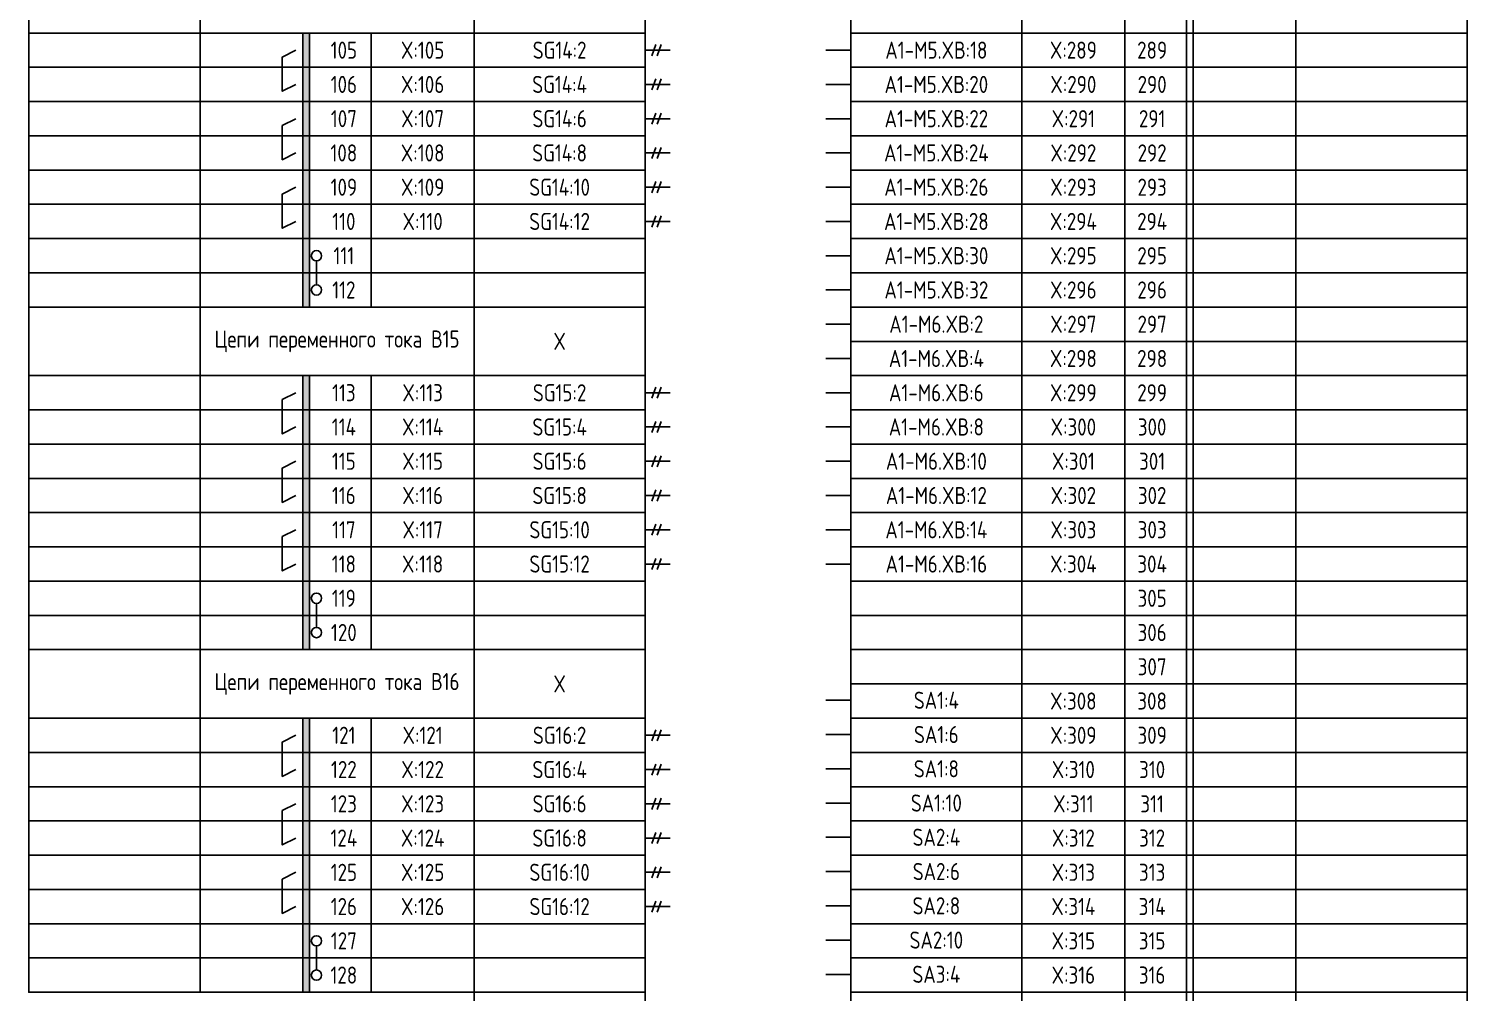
# Model space of a CAD drawing. Header units: millimetres. Extents: x -1315 to 7958, y -96 to 618.
# Drawn here: x 6525 to 6735, y 190.1 to 330.7 of the extents above; entities that cross this region are included whole.
import ezdxf

# ---------------------------------------------------------------- set-up
doc = ezdxf.new("R2010")
doc.units = ezdxf.units.MM
doc.styles.add('Gost_type_A', font='GOST_A.TTF')

msp = doc.modelspace()

# ---------------------------------------------------------------- hatches: boundary and pattern name
h = msp.add_hatch(color=256)
h.dxf.hatch_style = 1
h.paths.add_polyline_path([(6566, 330.07), (6565, 330.07), (6565, 290.07), (6566, 290.07)])
h = msp.add_hatch(color=256)
h.dxf.hatch_style = 1
h.paths.add_polyline_path([(6566, 280.07), (6565, 280.07), (6565, 240.07), (6566, 240.07)])
h = msp.add_hatch(color=256)
h.dxf.hatch_style = 1
h.paths.add_polyline_path([(6566, 230.07), (6565, 230.07), (6565, 190.07), (6566, 190.07)])

# ---------------------------------------------------------------- linework, layer by layer
for p, q in [((6694, 390.07), (6694, 130.07)), ((6694, 345.07), (6694, 85.07)), ((6694, 335.07), (6694, 75.07)), ((6616.54, 328.38), (6615.96, 326.76)), ((6617.33, 328.38), (6616.75, 326.76)), ((6615, 327.57), (6618.62, 327.57)), ((6645, 327.57), (6641.38, 327.57)), ((6694, 325.07), (6694, 65.07)), ((6615, 322.57), (6618.62, 322.57)), ((6616.54, 323.38), (6615.96, 321.76)), ((6617.33, 323.38), (6616.75, 321.76)), ((6645, 322.57), (6641.38, 322.57)), ((6694, 320.07), (6694, 60.07)), ((6615, 317.57), (6618.62, 317.57)), ((6616.54, 318.38), (6615.96, 316.76)), ((6617.33, 318.38), (6616.75, 316.76)), ((6645, 317.57), (6641.38, 317.57)), ((6694, 315.07), (6694, 55.07)), ((6616.54, 313.38), (6615.96, 311.76)), ((6617.33, 313.38), (6616.75, 311.76)), ((6615, 312.57), (6618.62, 312.57)), ((6645, 312.57), (6641.38, 312.57)), ((6694, 310.07), (6694, 50.07)), ((6615, 307.57), (6618.62, 307.57)), ((6616.54, 308.38), (6615.96, 306.76)), ((6617.33, 308.38), (6616.75, 306.76)), ((6645, 307.57), (6641.38, 307.57)), ((6694, 305.07), (6694, 45.07)), ((6615, 302.57), (6618.62, 302.57)), ((6616.54, 303.38), (6615.96, 301.76)), ((6617.33, 303.38), (6616.75, 301.76)), ((6645, 302.57), (6641.38, 302.57)), ((6694, 300.18), (6694, 40.18)), ((6567, 293.32), (6567, 296.82)), ((6645, 297.57), (6641.38, 297.57)), ((6694, 295.18), (6694, 35.18)), ((6645, 292.57), (6641.38, 292.57)), ((6645, 287.57), (6641.38, 287.57)), ((6645, 282.57), (6641.38, 282.57)), ((6615, 277.57), (6618.62, 277.57)), ((6616.54, 278.38), (6615.96, 276.76)), ((6617.33, 278.38), (6616.75, 276.76)), ((6645, 277.57), (6641.38, 277.57)), ((6616.54, 273.38), (6615.96, 271.76)), ((6617.33, 273.38), (6616.75, 271.76)), ((6615, 272.57), (6618.62, 272.57)), ((6645, 272.57), (6641.38, 272.57)), ((6615, 267.57), (6618.62, 267.57)), ((6616.54, 268.38), (6615.96, 266.76)), ((6617.33, 268.38), (6616.75, 266.76)), ((6645, 267.57), (6641.38, 267.57)), ((6615, 262.57), (6618.62, 262.57)), ((6616.54, 263.38), (6615.96, 261.76)), ((6617.33, 263.38), (6616.75, 261.76)), ((6645, 262.57), (6641.38, 262.57)), ((6616.54, 258.38), (6615.96, 256.76)), ((6617.33, 258.38), (6616.75, 256.76)), ((6615, 257.57), (6618.62, 257.57)), ((6645, 257.57), (6641.38, 257.57)), ((6615, 252.57), (6618.62, 252.57)), ((6616.54, 253.38), (6615.96, 251.76)), ((6617.33, 253.38), (6616.75, 251.76)), ((6645, 252.57), (6641.38, 252.57)), ((6567, 243.32), (6567, 246.82)), ((6645, 232.68), (6641.38, 232.68)), ((6615, 227.57), (6618.62, 227.57)), ((6616.54, 228.38), (6615.96, 226.76)), ((6617.33, 228.38), (6616.75, 226.76)), ((6645, 227.68), (6641.38, 227.68)), ((6616.54, 223.38), (6615.96, 221.76)), ((6617.33, 223.38), (6616.75, 221.76)), ((6645, 222.68), (6641.38, 222.68)), ((6615, 222.57), (6618.62, 222.57)), ((6615, 217.57), (6618.62, 217.57)), ((6616.54, 218.38), (6615.96, 216.76)), ((6617.33, 218.38), (6616.75, 216.76)), ((6645, 217.68), (6641.38, 217.68)), ((6615, 212.57), (6618.62, 212.57)), ((6616.54, 213.38), (6615.96, 211.76)), ((6617.33, 213.38), (6616.75, 211.76)), ((6645, 212.68), (6641.38, 212.68)), ((6616.54, 208.38), (6615.96, 206.76)), ((6617.33, 208.38), (6616.75, 206.76)), ((6615, 207.57), (6618.62, 207.57)), ((6645, 207.68), (6641.38, 207.68)), ((6615, 202.57), (6618.62, 202.57)), ((6616.54, 203.38), (6615.96, 201.76)), ((6617.33, 203.38), (6616.75, 201.76)), ((6645, 202.68), (6641.38, 202.68)), ((6645, 197.68), (6641.38, 197.68)), ((6567, 193.32), (6567, 196.82)), ((6645, 192.68), (6641.38, 192.68))]:
    msp.add_line(p, q)
for points in [[(6525, 340.07), (6550, 340.07), (6550, 330.07), (6525, 330.07)], [(6550, 340.07), (6590, 340.07), (6590, 330.07), (6550, 330.07)], [(6615, 340.07), (6590, 340.07), (6590, 330.07), (6615, 330.07)], [(6645, 335.07), (6670, 335.07), (6670, 330.07), (6645, 330.07)], [(6670, 335.07), (6685, 335.07), (6685, 330.07), (6670, 330.07)], [(6685, 335.07), (6695, 335.07), (6695, 330.07), (6685, 330.07)], [(6710, 335.07), (6695, 335.07), (6695, 330.07), (6710, 330.07)], [(6735, 335.07), (6710, 335.07), (6710, 330.07), (6735, 330.07)], [(6525, 330.07), (6550, 330.07), (6550, 325.07), (6525, 325.07)], [(6550, 330.07), (6565, 330.07), (6565, 325.07), (6550, 325.07)], [(6565, 330.07), (6575, 330.07), (6575, 325.07), (6565, 325.07)], [(6590, 330.07), (6575, 330.07), (6575, 325.07), (6590, 325.07)], [(6615, 330.07), (6590, 330.07), (6590, 325.07), (6615, 325.07)], [(6645, 330.07), (6670, 330.07), (6670, 325.07), (6645, 325.07)], [(6670, 330.07), (6685, 330.07), (6685, 325.07), (6670, 325.07)], [(6685, 330.07), (6695, 330.07), (6695, 325.07), (6685, 325.07)], [(6710, 330.07), (6695, 330.07), (6695, 325.07), (6710, 325.07)], [(6735, 330.07), (6710, 330.07), (6710, 325.07), (6735, 325.07)], [(6525, 325.07), (6550, 325.07), (6550, 320.07), (6525, 320.07)], [(6550, 325.07), (6565, 325.07), (6565, 320.07), (6550, 320.07)], [(6565, 325.07), (6575, 325.07), (6575, 320.07), (6565, 320.07)], [(6590, 325.07), (6575, 325.07), (6575, 320.07), (6590, 320.07)], [(6615, 325.07), (6590, 325.07), (6590, 320.07), (6615, 320.07)], [(6645, 325.07), (6670, 325.07), (6670, 320.07), (6645, 320.07)], [(6670, 325.07), (6685, 325.07), (6685, 320.07), (6670, 320.07)], [(6685, 325.07), (6695, 325.07), (6695, 320.07), (6685, 320.07)], [(6710, 325.07), (6695, 325.07), (6695, 320.07), (6710, 320.07)], [(6735, 325.07), (6710, 325.07), (6710, 320.07), (6735, 320.07)], [(6525, 320.07), (6550, 320.07), (6550, 315.07), (6525, 315.07)], [(6550, 320.07), (6565, 320.07), (6565, 315.07), (6550, 315.07)], [(6565, 320.07), (6575, 320.07), (6575, 315.07), (6565, 315.07)], [(6590, 320.07), (6575, 320.07), (6575, 315.07), (6590, 315.07)], [(6615, 320.07), (6590, 320.07), (6590, 315.07), (6615, 315.07)], [(6645, 320.07), (6670, 320.07), (6670, 315.07), (6645, 315.07)], [(6670, 320.07), (6685, 320.07), (6685, 315.07), (6670, 315.07)], [(6685, 320.07), (6695, 320.07), (6695, 315.07), (6685, 315.07)], [(6710, 320.07), (6695, 320.07), (6695, 315.07), (6710, 315.07)], [(6735, 320.07), (6710, 320.07), (6710, 315.07), (6735, 315.07)], [(6525, 315.07), (6550, 315.07), (6550, 310.07), (6525, 310.07)], [(6550, 315.07), (6565, 315.07), (6565, 310.07), (6550, 310.07)], [(6565, 315.07), (6575, 315.07), (6575, 310.07), (6565, 310.07)], [(6590, 315.07), (6575, 315.07), (6575, 310.07), (6590, 310.07)], [(6615, 315.07), (6590, 315.07), (6590, 310.07), (6615, 310.07)], [(6645, 315.07), (6670, 315.07), (6670, 310.07), (6645, 310.07)], [(6670, 315.07), (6685, 315.07), (6685, 310.07), (6670, 310.07)], [(6685, 315.07), (6695, 315.07), (6695, 310.07), (6685, 310.07)], [(6710, 315.07), (6695, 315.07), (6695, 310.07), (6710, 310.07)], [(6735, 315.07), (6710, 315.07), (6710, 310.07), (6735, 310.07)], [(6525, 310.07), (6550, 310.07), (6550, 305.07), (6525, 305.07)], [(6550, 310.07), (6565, 310.07), (6565, 305.07), (6550, 305.07)], [(6565, 310.07), (6575, 310.07), (6575, 305.07), (6565, 305.07)], [(6590, 310.07), (6575, 310.07), (6575, 305.07), (6590, 305.07)], [(6615, 310.07), (6590, 310.07), (6590, 305.07), (6615, 305.07)], [(6645, 310.07), (6670, 310.07), (6670, 305.07), (6645, 305.07)], [(6670, 310.07), (6685, 310.07), (6685, 305.07), (6670, 305.07)], [(6685, 310.07), (6695, 310.07), (6695, 305.07), (6685, 305.07)], [(6710, 310.07), (6695, 310.07), (6695, 305.07), (6710, 305.07)], [(6735, 310.07), (6710, 310.07), (6710, 305.07), (6735, 305.07)], [(6525, 305.07), (6550, 305.07), (6550, 300.07), (6525, 300.07)], [(6550, 305.07), (6565, 305.07), (6565, 300.07), (6550, 300.07)], [(6565, 305.07), (6575, 305.07), (6575, 300.07), (6565, 300.07)], [(6590, 305.07), (6575, 305.07), (6575, 300.07), (6590, 300.07)], [(6615, 305.07), (6590, 305.07), (6590, 300.07), (6615, 300.07)], [(6645, 305.07), (6670, 305.07), (6670, 300.07), (6645, 300.07)], [(6670, 305.07), (6685, 305.07), (6685, 300.07), (6670, 300.07)], [(6685, 305.07), (6695, 305.07), (6695, 300.07), (6685, 300.07)], [(6710, 305.07), (6695, 305.07), (6695, 300.07), (6710, 300.07)], [(6735, 305.07), (6710, 305.07), (6710, 300.07), (6735, 300.07)], [(6525, 300.07), (6550, 300.07), (6550, 295.07), (6525, 295.07)], [(6550, 300.07), (6565, 300.07), (6565, 295.07), (6550, 295.07)], [(6565, 300.07), (6575, 300.07), (6575, 295.07), (6565, 295.07)], [(6590, 300.07), (6575, 300.07), (6575, 295.07), (6590, 295.07)], [(6615, 300.07), (6590, 300.07), (6590, 295.07), (6615, 295.07)], [(6645, 300.07), (6670, 300.07), (6670, 295.07), (6645, 295.07)], [(6670, 300.07), (6685, 300.07), (6685, 295.07), (6670, 295.07)], [(6685, 300.07), (6695, 300.07), (6695, 295.07), (6685, 295.07)], [(6710, 300.07), (6695, 300.07), (6695, 295.07), (6710, 295.07)], [(6735, 300.07), (6710, 300.07), (6710, 295.07), (6735, 295.07)], [(6525, 295.07), (6550, 295.07), (6550, 290.07), (6525, 290.07)], [(6550, 295.07), (6565, 295.07), (6565, 290.07), (6550, 290.07)], [(6565, 295.07), (6575, 295.07), (6575, 290.07), (6565, 290.07)], [(6590, 295.07), (6575, 295.07), (6575, 290.07), (6590, 290.07)], [(6615, 295.07), (6590, 295.07), (6590, 290.07), (6615, 290.07)], [(6645, 295.07), (6670, 295.07), (6670, 290.07), (6645, 290.07)], [(6670, 295.07), (6685, 295.07), (6685, 290.07), (6670, 290.07)], [(6685, 295.07), (6695, 295.07), (6695, 290.07), (6685, 290.07)], [(6710, 295.07), (6695, 295.07), (6695, 290.07), (6710, 290.07)], [(6735, 295.07), (6710, 295.07), (6710, 290.07), (6735, 290.07)], [(6525, 290.07), (6550, 290.07), (6550, 280.07), (6525, 280.07)], [(6550, 290.07), (6590, 290.07), (6590, 280.07), (6550, 280.07)], [(6615, 290.07), (6590, 290.07), (6590, 280.07), (6615, 280.07)], [(6645, 290.07), (6670, 290.07), (6670, 285.07), (6645, 285.07)], [(6670, 290.07), (6685, 290.07), (6685, 285.07), (6670, 285.07)], [(6685, 290.07), (6695, 290.07), (6695, 285.07), (6685, 285.07)], [(6710, 290.07), (6695, 290.07), (6695, 285.07), (6710, 285.07)], [(6735, 290.07), (6710, 290.07), (6710, 285.07), (6735, 285.07)], [(6645, 285.07), (6670, 285.07), (6670, 280.07), (6645, 280.07)], [(6670, 285.07), (6685, 285.07), (6685, 280.07), (6670, 280.07)], [(6685, 285.07), (6695, 285.07), (6695, 280.07), (6685, 280.07)], [(6710, 285.07), (6695, 285.07), (6695, 280.07), (6710, 280.07)], [(6735, 285.07), (6710, 285.07), (6710, 280.07), (6735, 280.07)], [(6525, 280.07), (6550, 280.07), (6550, 275.07), (6525, 275.07)], [(6550, 280.07), (6565, 280.07), (6565, 275.07), (6550, 275.07)], [(6565, 280.07), (6575, 280.07), (6575, 275.07), (6565, 275.07)], [(6590, 280.07), (6575, 280.07), (6575, 275.07), (6590, 275.07)], [(6615, 280.07), (6590, 280.07), (6590, 275.07), (6615, 275.07)], [(6645, 280.07), (6670, 280.07), (6670, 275.07), (6645, 275.07)], [(6670, 280.07), (6685, 280.07), (6685, 275.07), (6670, 275.07)], [(6685, 280.07), (6695, 280.07), (6695, 275.07), (6685, 275.07)], [(6710, 280.07), (6695, 280.07), (6695, 275.07), (6710, 275.07)], [(6735, 280.07), (6710, 280.07), (6710, 275.07), (6735, 275.07)], [(6525, 275.07), (6550, 275.07), (6550, 270.07), (6525, 270.07)], [(6550, 275.07), (6565, 275.07), (6565, 270.07), (6550, 270.07)], [(6565, 275.07), (6575, 275.07), (6575, 270.07), (6565, 270.07)], [(6590, 275.07), (6575, 275.07), (6575, 270.07), (6590, 270.07)], [(6615, 275.07), (6590, 275.07), (6590, 270.07), (6615, 270.07)], [(6645, 275.07), (6670, 275.07), (6670, 270.07), (6645, 270.07)], [(6670, 275.07), (6685, 275.07), (6685, 270.07), (6670, 270.07)], [(6685, 275.07), (6695, 275.07), (6695, 270.07), (6685, 270.07)], [(6710, 275.07), (6695, 275.07), (6695, 270.07), (6710, 270.07)], [(6735, 275.07), (6710, 275.07), (6710, 270.07), (6735, 270.07)], [(6525, 270.07), (6550, 270.07), (6550, 265.07), (6525, 265.07)], [(6550, 270.07), (6565, 270.07), (6565, 265.07), (6550, 265.07)], [(6565, 270.07), (6575, 270.07), (6575, 265.07), (6565, 265.07)], [(6590, 270.07), (6575, 270.07), (6575, 265.07), (6590, 265.07)], [(6615, 270.07), (6590, 270.07), (6590, 265.07), (6615, 265.07)], [(6645, 270.07), (6670, 270.07), (6670, 265.07), (6645, 265.07)], [(6670, 270.07), (6685, 270.07), (6685, 265.07), (6670, 265.07)], [(6685, 270.07), (6695, 270.07), (6695, 265.07), (6685, 265.07)], [(6710, 270.07), (6695, 270.07), (6695, 265.07), (6710, 265.07)], [(6735, 270.07), (6710, 270.07), (6710, 265.07), (6735, 265.07)], [(6525, 265.07), (6550, 265.07), (6550, 260.07), (6525, 260.07)], [(6550, 265.07), (6565, 265.07), (6565, 260.07), (6550, 260.07)], [(6565, 265.07), (6575, 265.07), (6575, 260.07), (6565, 260.07)], [(6590, 265.07), (6575, 265.07), (6575, 260.07), (6590, 260.07)], [(6615, 265.07), (6590, 265.07), (6590, 260.07), (6615, 260.07)], [(6645, 265.07), (6670, 265.07), (6670, 260.07), (6645, 260.07)], [(6670, 265.07), (6685, 265.07), (6685, 260.07), (6670, 260.07)], [(6685, 265.07), (6695, 265.07), (6695, 260.07), (6685, 260.07)], [(6710, 265.07), (6695, 265.07), (6695, 260.07), (6710, 260.07)], [(6735, 265.07), (6710, 265.07), (6710, 260.07), (6735, 260.07)], [(6525, 260.07), (6550, 260.07), (6550, 255.07), (6525, 255.07)], [(6550, 260.07), (6565, 260.07), (6565, 255.07), (6550, 255.07)], [(6565, 260.07), (6575, 260.07), (6575, 255.07), (6565, 255.07)], [(6590, 260.07), (6575, 260.07), (6575, 255.07), (6590, 255.07)], [(6615, 260.07), (6590, 260.07), (6590, 255.07), (6615, 255.07)], [(6645, 260.07), (6670, 260.07), (6670, 255.07), (6645, 255.07)], [(6670, 260.07), (6685, 260.07), (6685, 255.07), (6670, 255.07)], [(6685, 260.07), (6695, 260.07), (6695, 255.07), (6685, 255.07)], [(6710, 260.07), (6695, 260.07), (6695, 255.07), (6710, 255.07)], [(6735, 260.07), (6710, 260.07), (6710, 255.07), (6735, 255.07)], [(6525, 255.07), (6550, 255.07), (6550, 250.07), (6525, 250.07)], [(6550, 255.07), (6565, 255.07), (6565, 250.07), (6550, 250.07)], [(6565, 255.07), (6575, 255.07), (6575, 250.07), (6565, 250.07)], [(6590, 255.07), (6575, 255.07), (6575, 250.07), (6590, 250.07)], [(6615, 255.07), (6590, 255.07), (6590, 250.07), (6615, 250.07)], [(6645, 255.07), (6670, 255.07), (6670, 250.07), (6645, 250.07)], [(6670, 255.07), (6685, 255.07), (6685, 250.07), (6670, 250.07)], [(6685, 255.07), (6695, 255.07), (6695, 250.07), (6685, 250.07)], [(6710, 255.07), (6695, 255.07), (6695, 250.07), (6710, 250.07)], [(6735, 255.07), (6710, 255.07), (6710, 250.07), (6735, 250.07)], [(6525, 250.07), (6550, 250.07), (6550, 245.07), (6525, 245.07)], [(6550, 250.07), (6565, 250.07), (6565, 245.07), (6550, 245.07)], [(6565, 250.07), (6575, 250.07), (6575, 245.07), (6565, 245.07)], [(6590, 250.07), (6575, 250.07), (6575, 245.07), (6590, 245.07)], [(6615, 250.07), (6590, 250.07), (6590, 245.07), (6615, 245.07)], [(6645, 250.07), (6670, 250.07), (6670, 245.07), (6645, 245.07)], [(6670, 250.07), (6685, 250.07), (6685, 245.07), (6670, 245.07)], [(6685, 250.07), (6695, 250.07), (6695, 245.07), (6685, 245.07)], [(6710, 250.07), (6695, 250.07), (6695, 245.07), (6710, 245.07)], [(6735, 250.07), (6710, 250.07), (6710, 245.07), (6735, 245.07)], [(6525, 245.07), (6550, 245.07), (6550, 240.07), (6525, 240.07)], [(6550, 245.07), (6565, 245.07), (6565, 240.07), (6550, 240.07)], [(6565, 245.07), (6575, 245.07), (6575, 240.07), (6565, 240.07)], [(6590, 245.07), (6575, 245.07), (6575, 240.07), (6590, 240.07)], [(6615, 245.07), (6590, 245.07), (6590, 240.07), (6615, 240.07)], [(6645, 245.07), (6670, 245.07), (6670, 240.07), (6645, 240.07)], [(6670, 245.07), (6685, 245.07), (6685, 240.07), (6670, 240.07)], [(6685, 245.07), (6695, 245.07), (6695, 240.07), (6685, 240.07)], [(6710, 245.07), (6695, 245.07), (6695, 240.07), (6710, 240.07)], [(6735, 245.07), (6710, 245.07), (6710, 240.07), (6735, 240.07)], [(6525, 240.07), (6550, 240.07), (6550, 230.07), (6525, 230.07)], [(6550, 240.07), (6590, 240.07), (6590, 230.07), (6550, 230.07)], [(6615, 240.07), (6590, 240.07), (6590, 230.07), (6615, 230.07)], [(6645, 240.07), (6670, 240.07), (6670, 235.07), (6645, 235.07)], [(6670, 240.07), (6685, 240.07), (6685, 235.07), (6670, 235.07)], [(6685, 240.07), (6695, 240.07), (6695, 235.07), (6685, 235.07)], [(6710, 240.07), (6695, 240.07), (6695, 235.07), (6710, 235.07)], [(6735, 240.07), (6710, 240.07), (6710, 235.07), (6735, 235.07)], [(6645, 235.07), (6670, 235.07), (6670, 230.07), (6645, 230.07)], [(6670, 235.07), (6685, 235.07), (6685, 230.07), (6670, 230.07)], [(6685, 235.07), (6695, 235.07), (6695, 230.07), (6685, 230.07)], [(6710, 235.07), (6695, 235.07), (6695, 230.07), (6710, 230.07)], [(6735, 235.07), (6710, 235.07), (6710, 230.07), (6735, 230.07)], [(6525, 230.07), (6550, 230.07), (6550, 225.07), (6525, 225.07)], [(6550, 230.07), (6565, 230.07), (6565, 225.07), (6550, 225.07)], [(6565, 230.07), (6575, 230.07), (6575, 225.07), (6565, 225.07)], [(6590, 230.07), (6575, 230.07), (6575, 225.07), (6590, 225.07)], [(6615, 230.07), (6590, 230.07), (6590, 225.07), (6615, 225.07)], [(6645, 230.07), (6670, 230.07), (6670, 225.07), (6645, 225.07)], [(6670, 230.07), (6685, 230.07), (6685, 225.07), (6670, 225.07)], [(6685, 230.07), (6695, 230.07), (6695, 225.07), (6685, 225.07)], [(6710, 230.07), (6695, 230.07), (6695, 225.07), (6710, 225.07)], [(6735, 230.07), (6710, 230.07), (6710, 225.07), (6735, 225.07)], [(6525, 225.07), (6550, 225.07), (6550, 220.07), (6525, 220.07)], [(6550, 225.07), (6565, 225.07), (6565, 220.07), (6550, 220.07)], [(6565, 225.07), (6575, 225.07), (6575, 220.07), (6565, 220.07)], [(6590, 225.07), (6575, 225.07), (6575, 220.07), (6590, 220.07)], [(6615, 225.07), (6590, 225.07), (6590, 220.07), (6615, 220.07)], [(6645, 225.07), (6670, 225.07), (6670, 220.07), (6645, 220.07)], [(6670, 225.07), (6685, 225.07), (6685, 220.07), (6670, 220.07)], [(6685, 225.07), (6695, 225.07), (6695, 220.07), (6685, 220.07)], [(6710, 225.07), (6695, 225.07), (6695, 220.07), (6710, 220.07)], [(6735, 225.07), (6710, 225.07), (6710, 220.07), (6735, 220.07)], [(6525, 220.07), (6550, 220.07), (6550, 215.07), (6525, 215.07)], [(6550, 220.07), (6565, 220.07), (6565, 215.07), (6550, 215.07)], [(6565, 220.07), (6575, 220.07), (6575, 215.07), (6565, 215.07)], [(6590, 220.07), (6575, 220.07), (6575, 215.07), (6590, 215.07)], [(6615, 220.07), (6590, 220.07), (6590, 215.07), (6615, 215.07)], [(6645, 220.07), (6670, 220.07), (6670, 215.07), (6645, 215.07)], [(6670, 220.07), (6685, 220.07), (6685, 215.07), (6670, 215.07)], [(6685, 220.07), (6695, 220.07), (6695, 215.07), (6685, 215.07)], [(6710, 220.07), (6695, 220.07), (6695, 215.07), (6710, 215.07)], [(6735, 220.07), (6710, 220.07), (6710, 215.07), (6735, 215.07)], [(6525, 215.07), (6550, 215.07), (6550, 210.07), (6525, 210.07)], [(6550, 215.07), (6565, 215.07), (6565, 210.07), (6550, 210.07)], [(6565, 215.07), (6575, 215.07), (6575, 210.07), (6565, 210.07)], [(6590, 215.07), (6575, 215.07), (6575, 210.07), (6590, 210.07)], [(6615, 215.07), (6590, 215.07), (6590, 210.07), (6615, 210.07)], [(6645, 215.07), (6670, 215.07), (6670, 210.07), (6645, 210.07)], [(6670, 215.07), (6685, 215.07), (6685, 210.07), (6670, 210.07)], [(6685, 215.07), (6695, 215.07), (6695, 210.07), (6685, 210.07)], [(6710, 215.07), (6695, 215.07), (6695, 210.07), (6710, 210.07)], [(6735, 215.07), (6710, 215.07), (6710, 210.07), (6735, 210.07)], [(6525, 210.07), (6550, 210.07), (6550, 205.07), (6525, 205.07)], [(6550, 210.07), (6565, 210.07), (6565, 205.07), (6550, 205.07)], [(6565, 210.07), (6575, 210.07), (6575, 205.07), (6565, 205.07)], [(6590, 210.07), (6575, 210.07), (6575, 205.07), (6590, 205.07)], [(6615, 210.07), (6590, 210.07), (6590, 205.07), (6615, 205.07)], [(6645, 210.07), (6670, 210.07), (6670, 205.07), (6645, 205.07)], [(6670, 210.07), (6685, 210.07), (6685, 205.07), (6670, 205.07)], [(6685, 210.07), (6695, 210.07), (6695, 205.07), (6685, 205.07)], [(6710, 210.07), (6695, 210.07), (6695, 205.07), (6710, 205.07)], [(6735, 210.07), (6710, 210.07), (6710, 205.07), (6735, 205.07)], [(6525, 205.07), (6550, 205.07), (6550, 200.07), (6525, 200.07)], [(6550, 205.07), (6565, 205.07), (6565, 200.07), (6550, 200.07)], [(6565, 205.07), (6575, 205.07), (6575, 200.07), (6565, 200.07)], [(6590, 205.07), (6575, 205.07), (6575, 200.07), (6590, 200.07)], [(6615, 205.07), (6590, 205.07), (6590, 200.07), (6615, 200.07)], [(6645, 205.07), (6670, 205.07), (6670, 200.07), (6645, 200.07)], [(6670, 205.07), (6685, 205.07), (6685, 200.07), (6670, 200.07)], [(6685, 205.07), (6695, 205.07), (6695, 200.07), (6685, 200.07)], [(6710, 205.07), (6695, 205.07), (6695, 200.07), (6710, 200.07)], [(6735, 205.07), (6710, 205.07), (6710, 200.07), (6735, 200.07)], [(6525, 200.07), (6550, 200.07), (6550, 195.07), (6525, 195.07)], [(6550, 200.07), (6565, 200.07), (6565, 195.07), (6550, 195.07)], [(6565, 200.07), (6575, 200.07), (6575, 195.07), (6565, 195.07)], [(6590, 200.07), (6575, 200.07), (6575, 195.07), (6590, 195.07)], [(6615, 200.07), (6590, 200.07), (6590, 195.07), (6615, 195.07)], [(6645, 200.07), (6670, 200.07), (6670, 195.07), (6645, 195.07)], [(6670, 200.07), (6685, 200.07), (6685, 195.07), (6670, 195.07)], [(6685, 200.07), (6695, 200.07), (6695, 195.07), (6685, 195.07)], [(6710, 200.07), (6695, 200.07), (6695, 195.07), (6710, 195.07)], [(6735, 200.07), (6710, 200.07), (6710, 195.07), (6735, 195.07)], [(6525, 195.07), (6550, 195.07), (6550, 190.07), (6525, 190.07)], [(6550, 195.07), (6565, 195.07), (6565, 190.07), (6550, 190.07)], [(6565, 195.07), (6575, 195.07), (6575, 190.07), (6565, 190.07)], [(6590, 195.07), (6575, 195.07), (6575, 190.07), (6590, 190.07)], [(6615, 195.07), (6590, 195.07), (6590, 190.07), (6615, 190.07)], [(6645, 195.07), (6670, 195.07), (6670, 190.07), (6645, 190.07)], [(6670, 195.07), (6685, 195.07), (6685, 190.07), (6670, 190.07)], [(6685, 195.07), (6695, 195.07), (6695, 190.07), (6685, 190.07)], [(6710, 195.07), (6695, 195.07), (6695, 190.07), (6710, 190.07)], [(6735, 195.07), (6710, 195.07), (6710, 190.07), (6735, 190.07)], [(6615, 190.07), (6590, 190.07), (6590, 180.07), (6615, 180.07)], [(6645, 190.07), (6670, 190.07), (6670, 185.07), (6645, 185.07)], [(6670, 190.07), (6685, 190.07), (6685, 185.07), (6670, 185.07)], [(6685, 190.07), (6695, 190.07), (6695, 185.07), (6685, 185.07)], [(6710, 190.07), (6695, 190.07), (6695, 185.07), (6710, 185.07)], [(6735, 190.07), (6710, 190.07), (6710, 185.07), (6735, 185.07)]]:
    msp.add_lwpolyline(points, close=True)
for points in [[(6565, 290.07), (6565, 330.07), (6566, 330.07), (6566, 290.07)], [(6564, 327.57), (6562, 326.57), (6562, 321.57), (6564, 322.57)], [(6564, 317.57), (6562, 316.57), (6562, 311.57), (6564, 312.57)], [(6564, 307.57), (6562, 306.57), (6562, 301.57), (6564, 302.57)], [(6565, 240.07), (6565, 280.07), (6566, 280.07), (6566, 240.07)], [(6564, 277.57), (6562, 276.57), (6562, 271.57), (6564, 272.57)], [(6564, 267.57), (6562, 266.57), (6562, 261.57), (6564, 262.57)], [(6564, 257.57), (6562, 256.57), (6562, 251.57), (6564, 252.57)], [(6565, 190.07), (6565, 230.07), (6566, 230.07), (6566, 190.07)], [(6564, 227.57), (6562, 226.57), (6562, 221.57), (6564, 222.57)], [(6564, 217.57), (6562, 216.57), (6562, 211.57), (6564, 212.57)], [(6564, 207.57), (6562, 206.57), (6562, 201.57), (6564, 202.57)]]:
    msp.add_lwpolyline(points)
for centre in [(6567, 297.57), (6567, 292.57), (6567, 247.57), (6567, 242.57), (6567, 197.57), (6567, 192.57)]:
    msp.add_circle(centre, 0.75)

# ---------------------------------------------------------------- texts
at = {"ltscale": 10, "char_height": 2.5, "attachment_point": 5, "style": 'Gost_type_A'}
for s, insert, width in [('105', (6571, 327.57), 8), ('X:105', (6582.5, 327.57), 15), ('X:289', (6677.5, 327.57), 15), ('289', (6689, 327.57), 8), ('106', (6571, 322.57), 8), ('X:106', (6582.5, 322.57), 15), ('X:290', (6677.5, 322.57), 15), ('290', (6689, 322.57), 8), ('107', (6571, 317.57), 8), ('X:107', (6582.5, 317.57), 15), ('X:291', (6677.5, 317.57), 15), ('291', (6689, 317.57), 8), ('108', (6571, 312.57), 8), ('X:108', (6582.5, 312.57), 15), ('X:292', (6677.5, 312.57), 15), ('292', (6689, 312.57), 8), ('109', (6571, 307.57), 8), ('X:109', (6582.5, 307.57), 15), ('X:293', (6677.5, 307.57), 15), ('293', (6689, 307.57), 8), ('110', (6571, 302.57), 8), ('X:110', (6582.5, 302.57), 15), ('X:294', (6677.5, 302.57), 15), ('294', (6689, 302.57), 8), ('111', (6571, 297.57), 8), ('X:295', (6677.5, 297.57), 15), ('295', (6689, 297.57), 8), ('112', (6571, 292.57), 8), ('X:296', (6677.5, 292.57), 15), ('296', (6689, 292.57), 8), ('X:297', (6677.5, 287.57), 15), ('297', (6689, 287.57), 8), ('X:298', (6677.5, 282.57), 15), ('298', (6689, 282.57), 8), ('113', (6571, 277.57), 8), ('X:113', (6582.5, 277.57), 15), ('X:299', (6677.5, 277.57), 15), ('299', (6689, 277.57), 8), ('114', (6571, 272.57), 8), ('X:114', (6582.5, 272.57), 15), ('X:300', (6677.5, 272.57), 15), ('300', (6689, 272.57), 8), ('115', (6571, 267.57), 8), ('X:115', (6582.5, 267.57), 15), ('X:301', (6677.5, 267.57), 15), ('301', (6689, 267.57), 8), ('116', (6571, 262.57), 8), ('X:116', (6582.5, 262.57), 15), ('X:302', (6677.5, 262.57), 15), ('302', (6689, 262.57), 8), ('117', (6571, 257.57), 8), ('X:117', (6582.5, 257.57), 15), ('X:303', (6677.5, 257.57), 15), ('303', (6689, 257.57), 8), ('118', (6571, 252.57), 8), ('X:118', (6582.5, 252.57), 15), ('X:304', (6677.5, 252.57), 15), ('304', (6689, 252.57), 8), ('119', (6571, 247.57), 8), ('305', (6689, 247.57), 8), ('120', (6571, 242.57), 8), ('306', (6689, 242.57), 8), ('307', (6689, 237.57), 8), ('X:308', (6677.5, 232.57), 15), ('308', (6689, 232.57), 8), ('121', (6571, 227.57), 8), ('X:121', (6582.5, 227.57), 15), ('X:309', (6677.5, 227.57), 15), ('309', (6689, 227.57), 8), ('122', (6571, 222.57), 8), ('X:122', (6582.5, 222.57), 15), ('X:310', (6677.5, 222.57), 15), ('310', (6689, 222.57), 8), ('123', (6571, 217.57), 8), ('X:123', (6582.5, 217.57), 15), ('X:311', (6677.5, 217.57), 15), ('311', (6689, 217.57), 8), ('124', (6571, 212.57), 8), ('X:124', (6582.5, 212.57), 15), ('X:312', (6677.5, 212.57), 15), ('312', (6689, 212.57), 8), ('125', (6571, 207.57), 8), ('X:125', (6582.5, 207.57), 15), ('X:313', (6677.5, 207.57), 15), ('313', (6689, 207.57), 8), ('126', (6571, 202.57), 8), ('X:126', (6582.5, 202.57), 15), ('X:314', (6677.5, 202.57), 15), ('314', (6689, 202.57), 8), ('127', (6571, 197.57), 8), ('X:315', (6677.5, 197.57), 15), ('315', (6689, 197.57), 8), ('128', (6571, 192.57), 8), ('X:316', (6677.5, 192.57), 15), ('316', (6689, 192.57), 8)]:
    msp.add_mtext(s, dxfattribs=dict(at, insert=insert, width=width))
at = {"char_height": 2.5, "attachment_point": 5, "style": 'Gost_type_A'}
for s, insert, width in [('SG14:2', (6602.5, 327.57), 25), ('A1-M5.XВ:18', (6657.5, 327.57), 25), ('SG14:4', (6602.5, 322.57), 25), ('A1-M5.XВ:20', (6657.5, 322.57), 25), ('SG14:6', (6602.5, 317.57), 25), ('A1-M5.XВ:22', (6657.5, 317.57), 25), ('SG14:8', (6602.5, 312.57), 25), ('A1-M5.XВ:24', (6657.5, 312.57), 25), ('SG14:10', (6602.5, 307.57), 25), ('A1-M5.XВ:26', (6657.5, 307.57), 25), ('SG14:12', (6602.5, 302.57), 25), ('A1-M5.XВ:28', (6657.5, 302.57), 25), ('A1-M5.XВ:30', (6657.5, 297.57), 25), ('A1-M5.XВ:32', (6657.5, 292.57), 25), ('A1-M6.XВ:2', (6657.5, 287.57), 25), ('Цепи переменного тока В15', (6570, 285.07), 40), ('X', (6602.5, 285.07), 25), ('A1-M6.XВ:4', (6657.5, 282.57), 25), ('SG15:2', (6602.5, 277.57), 25), ('A1-M6.XВ:6', (6657.5, 277.57), 25), ('SG15:4', (6602.5, 272.57), 25), ('A1-M6.XВ:8', (6657.5, 272.57), 25), ('SG15:6', (6602.5, 267.57), 25), ('A1-M6.XВ:10', (6657.5, 267.57), 25), ('SG15:8', (6602.5, 262.57), 25), ('A1-M6.XВ:12', (6657.5, 262.57), 25), ('SG15:10', (6602.5, 257.57), 25), ('A1-M6.XВ:14', (6657.5, 257.57), 25), ('SG15:12', (6602.5, 252.57), 25), ('A1-M6.XВ:16', (6657.5, 252.57), 25), ('Цепи переменного тока В16', (6570, 235.07), 40), ('X', (6602.5, 235.07), 25), ('SA1:4', (6657.5, 232.68), 25), ('SA1:6', (6657.5, 227.68), 25), ('SG16:2', (6602.5, 227.57), 25), ('SG16:4', (6602.5, 222.57), 25), ('SA1:8', (6657.5, 222.68), 25), ('SG16:6', (6602.5, 217.57), 25), ('SA1:10', (6657.5, 217.68), 25), ('SG16:8', (6602.5, 212.57), 25), ('SA2:4', (6657.5, 212.68), 25), ('SG16:10', (6602.5, 207.57), 25), ('SA2:6', (6657.5, 207.68), 25), ('SG16:12', (6602.5, 202.57), 25), ('SA2:8', (6657.5, 202.68), 25), ('SA2:10', (6657.5, 197.68), 25), ('SA3:4', (6657.5, 192.68), 25)]:
    msp.add_mtext(s, dxfattribs=dict(at, insert=insert, width=width))

doc.saveas('drawing.dxf')
